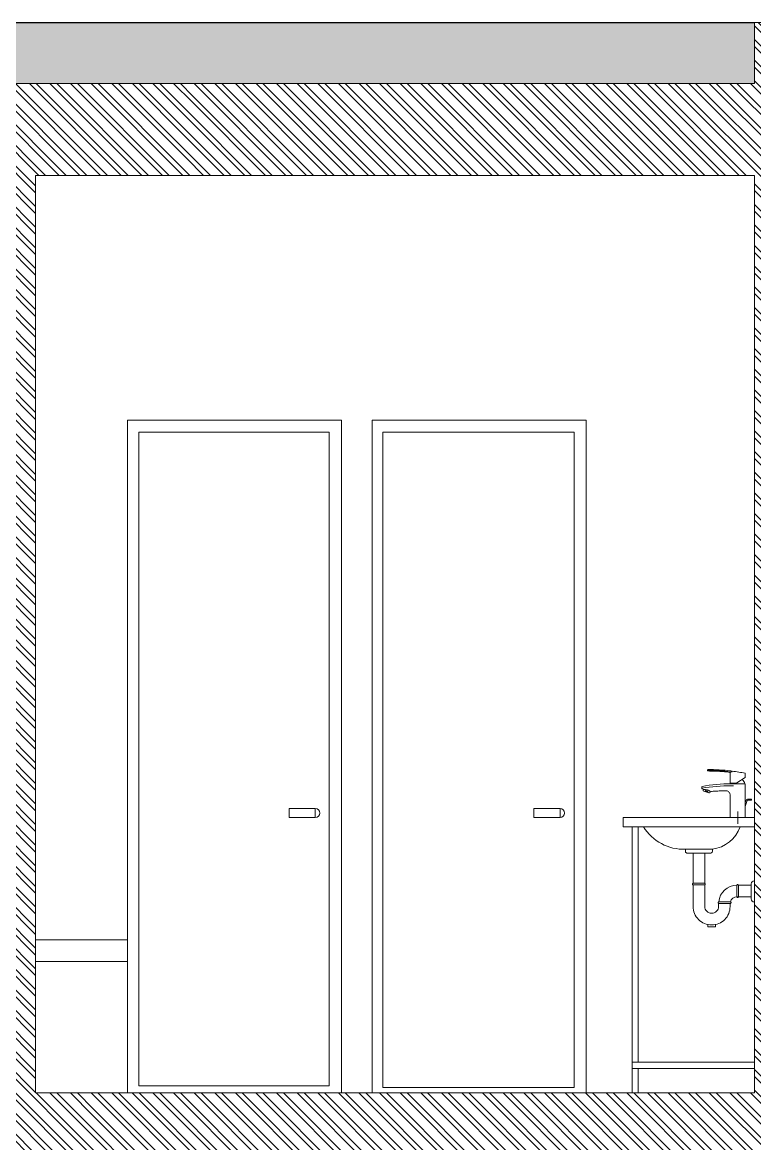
# Model space of a CAD drawing. Header units: millimetres. Extents: x 2502.5 to 2587.5, y 1451 to 1547.9.
# Drawn here: x 2572.956 to 2575.349, y 1531.664 to 1535.329 of the extents above; entities that cross this region are included whole.
import ezdxf
from ezdxf.lldxf.tags import DXFTag

# ---------------------------------------------------------------- set-up
doc = ezdxf.new("R2010")
doc.units = ezdxf.units.MM
for name, color, linetype, lineweight in [('0.09', 6, 'Continuous', 9), ('03_CIVIL EXIST A DECLARAR', 6, 'Continuous', 15), ('06_CIVIL VISTAS GRUESA', 14, 'Continuous', 15), ('07_CIVIL VISTAS MEDIA', 143, 'Continuous', 9)]:
    doc.layers.add(name, color=color, linetype=linetype, lineweight=lineweight)
doc.layers.add('HATCH', color=251, linetype='Continuous')
tags = doc.linetypes.add('CENTER2', pattern=[28.575, 19.05, -3.175, 3.175, -3.175]).pattern_tags.tags
tags[10:11] = [DXFTag(74, 4), DXFTag(75, 0), DXFTag(340, '0'), DXFTag(46, 0.0), DXFTag(50, 0.0), DXFTag(44, 0.0), DXFTag(45, 0.0)]
tags[8:9] = [DXFTag(74, 4), DXFTag(75, 0), DXFTag(340, '0'), DXFTag(46, 0.0), DXFTag(50, 0.0), DXFTag(44, 0.0), DXFTag(45, 0.0)]
tags[6:7] = [DXFTag(74, 4), DXFTag(75, 0), DXFTag(340, '0'), DXFTag(46, 0.0), DXFTag(50, 0.0), DXFTag(44, 0.0), DXFTag(45, 0.0)]
tags[4:5] = [DXFTag(74, 4), DXFTag(75, 0), DXFTag(340, '0'), DXFTag(46, 0.0), DXFTag(50, 0.0), DXFTag(44, 0.0), DXFTag(45, 0.0)]

# ---------------------------------------------------------------- blocks, each defined once
blk = doc.blocks.new('bn29-38')
at = {"linetype": 'Continuous'}
for p, q in [((3.4831, 1.3189), (3.4828, 1.3211)), ((3.3597, 1.3094), (3.3597, 1.2956)), ((3.3874, 1.2781), (3.36, 1.2952)), ((3.3708, 1.2884), (3.3697, 1.2884)), ((3.4097, 1.2946), (3.4097, 1.3112)), ((3.4097, 1.2781), (3.4097, 1.2871)), ((3.3597, 1.2749), (3.3597, 1.2177)), ((3.4084, 1.2754), (3.3611, 1.2754)), ((3.3885, 1.2777), (3.389, 1.2776)), ((3.3927, 1.2776), (3.4092, 1.2776)), ((3.4076, 1.2752), (3.4076, 1.2754)), ((3.4742, 1.2496), (3.4755, 1.2459)), ((3.4971, 1.2525), (3.4769, 1.2451)), ((3.4956, 1.2515), (3.4787, 1.2453)), ((3.49, 1.2531), (3.482, 1.2502)), ((3.4826, 1.2485), (3.482, 1.2502)), ((3.49, 1.2531), (3.4906, 1.2514)), ((3.4956, 1.2515), (3.4955, 1.2519)), ((3.4977, 1.2539), (3.4967, 1.2569)), ((3.4971, 1.2525), (3.4975, 1.253)), ((3.5017, 1.2607), (3.5017, 1.266)), ((3.3524, 1.2252), (3.341, 1.2252)), ((3.341, 1.2212), (3.3524, 1.2212)), ((3.3533, 1.2205), (3.3598, 1.2005)), ((3.3598, 1.2134), (3.3571, 1.2217)), ((3.4097, 1.1645), (3.4097, 1.2399)), ((3.4763, 1.2452), (3.4769, 1.2451)), ((3.4786, 1.2457), (3.4787, 1.2453)), ((3.3597, 1.197), (3.3597, 1.1645)), ((3.4097, 1.1645), (3.3597, 1.1645))]:
    blk.add_line(p, q, dxfattribs=at)
at = {"linetype": 'CENTER2'}
for p, q in [((3.3847, 1.1845), (3.3847, 1.1445)), ((3.4047, 1.1645), (3.3647, 1.1645))]:
    blk.add_line(p, q, dxfattribs=at)
at = {"linetype": 'Continuous'}
for centre, radius, start, end in [((3.4734, 0.8212), 0.5004, 88.975, 97.5944), ((3.3602, 1.3094), 0.0005, 100.1871, 179.8801), ((3.3602, 1.2956), 0.0005, 180.2497, 238.0009), ((3.528, 0.3853), 0.9397, 97.6758, 100.29), ((3.3847, 1.269), 0.0245, 127.752, 164.8573), ((3.4941, 0.6238), 0.6988, 97.1431, 97.5342), ((3.4015, 1.3524), 0.0386, 272.0765, 278.5844), ((3.4829, 0.7086), 0.6103, 89.9838, 97.1153), ((3.4794, 0.751), 0.5668, 89.7123, 97.2959), ((3.4378, 1.2908), 0.0284, 172.2981, 187.662), ((3.4117, 1.3112), 0.002, 96.2192, 180.0049), ((3.4829, 0.7086), 0.6103, 89.98381476462394, 89.98383950394613), ((3.3697, -3.4209), 4.6963, 89.648, 90.1162), ((3.389, 1.2807), 0.00301, 238.0368, 261.2692), ((3.3914, 0.4237), 0.8517, 89.0439, 89.5161), ((3.4023, 6.1383), 4.8696, 269.9593, 270.0385), ((3.4004, 0.6934), 0.5819, 80.0199, 89.4899), ((3.4053, 0.6805), 0.5882, 80.5695, 89.9708), ((3.3847, 1.269), 0.0245, 15.1427, 20.6573), ((3.4092, 1.2781), 0.0005, 270, 0.3922), ((3.4732, 1.2494), 0.0005, 253.3015, 326.0589), ((3.4875, 1.3086), 0.0524, 275.4297, 281.3727), ((3.4968, 1.2536), 0.001, 320, 20), ((3.5012, 1.266), 0.0005, 0, 74.2609), ((3.5012, 1.266), 0.000485, 70.1498, 76.3184), ((3.5012, 1.266), 0.000485, 357.0362, 76.3336), ((3.341, 1.2232), 0.002, 90, 270), ((3.3524, 1.2202), 0.005, 18, 90), ((3.3524, 1.2202), 0.001, 18, 90), ((3.0516, 1.2074), 0.3083, 358.0778, 1.9222), ((3.4765, 1.2462), 0.001, 200, 260)]:
    blk.add_arc(centre, radius, start, end, dxfattribs=at)
for points, knots in [([(3.4828, 1.3211), (3.4828, 1.3211), (3.4828, 1.3211), (3.4827, 1.3212), (3.4826, 1.3213), (3.4825, 1.3214), (3.4825, 1.3215), (3.4824, 1.3215), (3.4824, 1.3215)], [0, 0, 0, 0, 0.089253, 0.360684, 0.583078, 0.771174, 0.92712, 1, 1, 1, 1]), ([(3.4115, 1.3132), (3.4117, 1.3132), (3.4135, 1.3134), (3.4174, 1.3138), (3.4225, 1.3143), (3.4273, 1.3148), (3.4317, 1.3151), (3.4359, 1.3155), (3.4396, 1.3157), (3.4435, 1.316), (3.4473, 1.3162), (3.4511, 1.3164), (3.4544, 1.3166), (3.4573, 1.3167), (3.4598, 1.3167), (3.4619, 1.3167), (3.4637, 1.3167), (3.4653, 1.3167), (3.4668, 1.3166), (3.4682, 1.3166), (3.4696, 1.3166), (3.471, 1.3166), (3.4723, 1.3167), (3.4736, 1.3167), (3.475, 1.3168), (3.4765, 1.317), (3.4783, 1.3172), (3.4803, 1.3175), (3.4815, 1.3177), (3.4822, 1.3178)], [0, 0, 0, 0, 0.00553, 0.083634, 0.157182, 0.22533, 0.288283, 0.346367, 0.399909, 0.449236, 0.509003, 0.562345, 0.609373, 0.650165, 0.684803, 0.713478, 0.739794, 0.761884, 0.78171, 0.801187, 0.821578, 0.843681, 0.859927, 0.87755, 0.896861, 0.918656, 0.943931, 0.973693, 1, 1, 1, 1]), ([(3.4823, 1.3178), (3.4823, 1.3178), (3.4825, 1.3178), (3.4827, 1.318), (3.4829, 1.3182), (3.483, 1.3185), (3.4831, 1.3187), (3.483, 1.3189), (3.483, 1.3189)], [0, 0, 0, 0, 0.074194, 0.305335, 0.50907, 0.721376, 0.948741, 1, 1, 1, 1]), ([(3.3602, 1.2754), (3.3601, 1.2754), (3.36, 1.2754), (3.3598, 1.2752), (3.3597, 1.2751), (3.3597, 1.2749)], [0, 0, 0, 0, 0.5, 0.5, 1, 1, 1, 1]), ([(3.4215, 1.2519), (3.4199, 1.2519), (3.4184, 1.2515), (3.4156, 1.2503), (3.4142, 1.2494), (3.4121, 1.2472), (3.4112, 1.2459), (3.41, 1.243), (3.4097, 1.2414), (3.4097, 1.2399)], [0, 0, 0, 0, 0.25, 0.25, 0.5, 0.5, 0.75, 0.75, 1, 1, 1, 1]), ([(3.4215, 1.2519), (3.43, 1.252), (3.4409, 1.2519), (3.456, 1.2512), (3.4661, 1.2508), (3.4715, 1.2494), (3.4731, 1.2489)], [0, 0, 0, 0, 0.413218, 0.562461, 0.860948, 1, 1, 1, 1]), ([(3.4736, 1.2491), (3.4736, 1.2491), (3.4736, 1.2491), (3.4737, 1.2491), (3.4737, 1.2492), (3.4739, 1.2494), (3.4742, 1.2496), (3.4745, 1.25), (3.4749, 1.2504), (3.4754, 1.2509), (3.4761, 1.2514), (3.4767, 1.252), (3.4775, 1.2525), (3.4784, 1.253), (3.4793, 1.2535), (3.4802, 1.2538), (3.4812, 1.2542), (3.4822, 1.2545), (3.4833, 1.2548), (3.4845, 1.255), (3.4857, 1.2552), (3.4869, 1.2554), (3.4881, 1.2556), (3.4892, 1.2558), (3.4904, 1.256), (3.4914, 1.2561), (3.492, 1.2562), (3.4923, 1.2563)], [0.0205599, 0.0205599, 0.0205599, 0.0205599, 0.0242568, 0.0433236, 0.0767313, 0.1170308, 0.1587206, 0.2004226, 0.2420953, 0.2865296, 0.3313933, 0.3761576, 0.4200244, 0.4624469, 0.5031898, 0.542343, 0.5804004, 0.6194708, 0.6599739, 0.7018253, 0.7447875, 0.7884772, 0.8324081, 0.8755822, 0.9194798, 0.9635788, 1, 1, 1, 1]), ([(3.4845, 1.2482), (3.4842, 1.2481), (3.4838, 1.2481), (3.4833, 1.2481), (3.4832, 1.2481), (3.4829, 1.2482), (3.4828, 1.2482), (3.4827, 1.2483), (3.4826, 1.2484), (3.4826, 1.2485)], [0, 0, 0, 0, 0.5, 0.5, 0.75, 0.75, 0.875, 0.875, 1, 1, 1, 1]), ([(3.4894, 1.25), (3.4886, 1.2496), (3.4878, 1.2492), (3.4862, 1.2486), (3.4853, 1.2484), (3.4845, 1.2482)], [0, 0, 0, 0, 0.5, 0.5, 1, 1, 1, 1]), ([(3.4906, 1.2514), (3.4907, 1.2513), (3.4907, 1.2512), (3.4906, 1.251), (3.4906, 1.251), (3.4905, 1.2508), (3.4903, 1.2506), (3.4899, 1.2503), (3.4897, 1.2501), (3.4894, 1.25)], [0, 0, 0, 0, 0.125, 0.125, 0.25, 0.25, 0.5, 0.5, 1, 1, 1, 1]), ([(3.4923, 1.2563), (3.4924, 1.2563), (3.4928, 1.2563), (3.4936, 1.2564), (3.4944, 1.2566), (3.4952, 1.2567), (3.4959, 1.2567), (3.4964, 1.2568), (3.4969, 1.2569), (3.4972, 1.257), (3.4974, 1.257), (3.4975, 1.257), (3.4975, 1.257), (3.4975, 1.257), (3.4975, 1.257), (3.4975, 1.257), (3.4976, 1.257), (3.4976, 1.257), (3.4977, 1.2571), (3.4977, 1.2571), (3.4977, 1.2571)], [0, 0, 0, 0, 0.035928, 0.139383, 0.243021, 0.346368, 0.449232, 0.551713, 0.639464, 0.73088, 0.830641, 0.931447, 0.957059, 0.9722, 0.978465, 0.980827, 0.982783, 0.985612, 0.998426, 1, 1, 1, 1]), ([(3.4924, 1.2564), (3.4933, 1.2565), (3.4941, 1.2566), (3.4955, 1.2568), (3.4961, 1.2568), (3.4971, 1.257), (3.4974, 1.257), (3.4977, 1.2571), (3.4977, 1.2571), (3.4977, 1.2571)], [0, 0, 0, 0, 0.0625, 0.0625, 0.125, 0.125, 0.1875, 0.1875, 0.2268916, 0.2268916, 0.2268916, 0.2268916]), ([(3.4967, 1.2569), (3.4968, 1.2569), (3.497, 1.2569), (3.4973, 1.257), (3.4974, 1.257), (3.4975, 1.257), (3.4975, 1.257), (3.4975, 1.257)], [0.8693898, 0.8693898, 0.8693898, 0.8693898, 0.8920823, 0.9215281, 0.9513221, 0.9663319, 0.9771807, 0.9771807, 0.9771807, 0.9771807]), ([(3.4973, 1.257), (3.4973, 1.257), (3.4972, 1.257), (3.4972, 1.2571), (3.4972, 1.2571)], [0.988270316, 0.988270316, 0.988270316, 0.988270316, 0.988832989, 0.990298328, 0.990298328, 0.990298328, 0.990298328]), ([(3.4978, 1.2572), (3.4982, 1.2575), (3.4994, 1.2584), (3.5007, 1.2595), (3.5015, 1.2603)], [0, 0, 0, 0, 0.319234, 1, 1, 1, 1])]:
    blk.add_open_spline(points, degree=3, knots=knots, dxfattribs=at)
blk.add_open_spline([(3.389, 1.2776), (3.3902, 1.2776), (3.3915, 1.2776), (3.3927, 1.2776)], degree=3, dxfattribs=at)
blk.add_rational_spline([(3.5017, 1.2607), (3.5017, 1.2605), (3.5015, 1.2603)], [1, 0.927054232223, 1], degree=2, dxfattribs=at)

msp = doc.modelspace()

# ---------------------------------------------------------------- hatches: boundary and pattern name
at = {"layer": '0.09'}
h = msp.add_hatch(dxfattribs=at)
h.set_pattern_fill('ANSI32', color=18, scale=0.005, angle=-90)
h.paths.add_polyline_path([(2576.3493, 1535.3292), (2575.3493, 1535.3292), (2575.3493, 1535.1292), (2573.5176, 1535.1292), (2573.4881, 1534.8292), (2573.9993, 1534.8292), (2575.3493, 1534.8292), (2575.3493, 1531.8292), (2573.1928, 1531.8292), (2573.1633, 1531.5292), (2575.3493, 1531.5292), (2575.3493, 1530.7292), (2575.6493, 1530.7292), (2575.6493, 1531.8292), (2575.6493, 1534.9292), (2576.3493, 1534.9292)])
h = msp.add_hatch(dxfattribs=at)
h.set_pattern_fill('ANSI32', color=18, scale=0.005, angle=-90)
h.paths.add_polyline_path([(2573.5176, 1535.1292), (2568.8162, 1535.1292), (2568.9073, 1534.8292), (2570.9493, 1534.8292), (2570.9493, 1531.8292), (2569.8186, 1531.8292), (2569.9097, 1531.5292), (2573.1633, 1531.5292), (2573.1928, 1531.8292), (2572.9993, 1531.8292), (2572.9993, 1534.8292), (2573.4881, 1534.8292)])
h.paths.add_polyline_path([(2571.0993, 1534.8292), (2572.8993, 1534.8292), (2572.8993, 1531.8292), (2571.0993, 1531.8292)], flags=16)
h.paths.add_polyline_path([(2571.6993, 1534.0292), (2572.8993, 1534.0292), (2572.8993, 1531.8492), (2571.6993, 1531.8492)], flags=0)
h.paths.add_polyline_path([(2572.5745, 1533.7107, -0.877045), (2572.5685, 1533.7563, -0.767449), (2572.5685, 1533.8011, -0.767449), (2572.5685, 1533.8459, -0.767449), (2572.5685, 1533.8907), (2572.8213, 1533.8907, -0.767449), (2572.8213, 1533.8459, -0.767449), (2572.8213, 1533.8011, -0.767449), (2572.8213, 1533.7563, -0.877045), (2572.8153, 1533.7107), (2572.8993, 1533.7092)], flags=0)
h.paths.add_polyline_path([(2572.3593, 1533.0399), (2572.3589, 1533.0433), (2572.3582, 1533.0433)], flags=0)
h.paths.add_polyline_path([(2572.2795, 1533.0166), (2572.2798, 1533.0081), (2572.28, 1533.0081)], flags=0)
h.paths.add_polyline_path([(2572.2863, 1533.044), (2572.2852, 1533.0441), (2572.2854, 1533.0419), (2572.286, 1533.0418)], flags=0)
h.paths.add_polyline_path([(2572.2168, 1533.0399), (2572.2165, 1533.0433), (2572.2157, 1533.0433)], flags=0)
h.paths.add_polyline_path([(2572.137, 1533.0166), (2572.1373, 1533.0081), (2572.1375, 1533.0081)], flags=0)
h.paths.add_polyline_path([(2572.1439, 1533.044), (2572.1427, 1533.0441), (2572.143, 1533.0419), (2572.1435, 1533.0418)], flags=0)
h.paths.add_polyline_path([(2572.0403, 1532.9657), (2572.0423, 1533.0159), (2572.0384, 1532.9534)], flags=0)
h.paths.add_polyline_path([(2572.0328, 1533.4276), (2572.0326, 1533.4141, 0.104536)], flags=0)
h.paths.add_polyline_path([(2571.985, 1532.8875), (2571.9853, 1532.8875), (2571.9852, 1532.8879)], flags=0)
h.paths.add_polyline_path([(2571.9998, 1532.8544), (2571.9996, 1532.856), (2571.9975, 1532.8569), (2571.9977, 1532.8554), (2571.9981, 1532.8544)], flags=0)
h.paths.add_polyline_path([(2572.0058, 1532.8511), (2572.0064, 1532.8559), (2572.0057, 1532.8511)], flags=0)
h.paths.add_polyline_path([(2572.0023, 1532.8414), (2572.0026, 1532.8388), (2572.0039, 1532.8388), (2572.0039, 1532.839), (2572.0032, 1532.8436)], flags=0)
h.paths.add_polyline_path([(2571.993, 1532.8449), (2571.9942, 1532.8397), (2571.9939, 1532.8474)], flags=0)
h.paths.add_polyline_path([(2571.7023, 1533.5812), (2571.7273, 1533.5812), (2571.8053, 1533.581), (2571.8053, 1533.5866), (2571.8113, 1533.5866), (2571.8113, 1533.5792), (2571.9966, 1533.5792), (2571.9966, 1533.5946), (2572.0026, 1533.5946), (2572.0026, 1533.5792), (2572.1748, 1533.5792), (2572.1748, 1533.587), (2572.1808, 1533.587), (2572.1808, 1533.5792), (2572.3173, 1533.5792), (2572.3173, 1533.587), (2572.3233, 1533.587), (2572.3233, 1533.5792), (2572.5339, 1533.5792), (2572.5339, 1533.5865), (2572.5399, 1533.5865), (2572.5399, 1533.5792), (2572.7564, 1533.5792), (2572.7564, 1533.5859), (2572.7624, 1533.5859), (2572.7624, 1533.5792), (2572.8813, 1533.5792), (2572.8813, 1533.5812), (2572.8963, 1533.5812), (2572.8963, 1533.5572), (2572.8813, 1533.5572), (2572.8813, 1533.5592), (2572.7624, 1533.5592), (2572.7624, 1533.4989), (2572.7795, 1533.4926), (2572.7859, 1533.4829), (2572.792, 1533.4613), (2572.7949, 1533.4341), (2572.7967, 1533.3954), (2572.7959, 1533.3731), (2572.8076, 1533.2692), (2572.8082, 1533.1938), (2572.8114, 1533.1089), (2572.8154, 1533.0302), (2572.8189, 1532.6276), (2572.8171, 1532.632), (2572.8225, 1532.5435), (2572.8171, 1532.5169), (2572.7888, 1532.5116), (2572.7126, 1532.5131), (2572.6982, 1532.5184), (2572.6989, 1532.5134), (2572.6895, 1532.512), (2572.6915, 1532.5603), (2572.6922, 1532.5917), (2572.7002, 1532.6601), (2572.7067, 1532.6316), (2572.712, 1533.0367), (2572.7138, 1533.1093), (2572.7085, 1533.173), (2572.7085, 1533.3004), (2572.7102, 1533.373), (2572.7102, 1533.4225), (2572.7164, 1533.4663), (2572.7236, 1533.482), (2572.7222, 1533.4817), (2572.7269, 1533.4995), (2572.7564, 1533.499), (2572.7564, 1533.5592), (2572.5399, 1533.5592), (2572.5399, 1533.4995), (2572.557, 1533.4932), (2572.5634, 1533.4835), (2572.5695, 1533.4619), (2572.5724, 1533.4346), (2572.5742, 1533.396), (2572.5734, 1533.3737), (2572.5851, 1533.2698), (2572.5858, 1533.1944), (2572.5889, 1533.1095), (2572.5929, 1533.0308), (2572.5964, 1532.6281), (2572.5947, 1532.6325), (2572.6, 1532.544), (2572.5947, 1532.5175), (2572.5663, 1532.5122), (2572.4902, 1532.5136), (2572.4757, 1532.519), (2572.4764, 1532.5139), (2572.467, 1532.5126), (2572.469, 1532.5608), (2572.4697, 1532.5923), (2572.4777, 1532.6606), (2572.4843, 1532.6322), (2572.4895, 1533.0373), (2572.4913, 1533.1099), (2572.486, 1533.1736), (2572.486, 1533.301), (2572.4877, 1533.3735), (2572.4877, 1533.4231), (2572.4939, 1533.4669), (2572.5011, 1533.4826), (2572.4997, 1533.4823), (2572.5044, 1533.5), (2572.5339, 1533.4996), (2572.5339, 1533.5592), (2572.3233, 1533.5592), (2572.3233, 1533.5001), (2572.3528, 1533.5006), (2572.3575, 1533.4829), (2572.3503, 1533.4843), (2572.354, 1533.4159, 0.945076), (2572.2886, 1533.4152), (2572.2883, 1533.4144), (2572.2838, 1533.3743), (2572.2851, 1533.3385), (2572.2887, 1533.2779), (2572.2833, 1533.1603), (2572.2845, 1533.1114), (2572.285, 1533.1108), (2572.2927, 1533.1177), (2572.3005, 1533.1273), (2572.2975, 1533.1154), (2572.2841, 1533.11), (2572.2845, 1533.1104), (2572.2833, 1533.1603), (2572.2887, 1533.2779), (2572.2851, 1533.3385), (2572.283, 1533.3965), (2572.2848, 1533.4352), (2572.2877, 1533.4624), (2572.2948, 1533.4878), (2572.3058, 1533.4958), (2572.3173, 1533.5), (2572.3173, 1533.5592), (2572.1808, 1533.5592), (2572.1808, 1533.5001), (2572.2103, 1533.5006), (2572.215, 1533.4829), (2572.2078, 1533.4843), (2572.2115, 1533.4159, 0.945076), (2572.1461, 1533.4152), (2572.1459, 1533.4144), (2572.1413, 1533.3743), (2572.1426, 1533.3385), (2572.1462, 1533.2779), (2572.1408, 1533.1603), (2572.142, 1533.1114), (2572.1425, 1533.1108), (2572.1503, 1533.1177), (2572.158, 1533.1273), (2572.155, 1533.1154), (2572.1416, 1533.11), (2572.1421, 1533.1104), (2572.1408, 1533.1603), (2572.1462, 1533.2779), (2572.1426, 1533.3385), (2572.1405, 1533.3965), (2572.1423, 1533.4352), (2572.1452, 1533.4624), (2572.1523, 1533.4878), (2572.1634, 1533.4958), (2572.1748, 1533.5), (2572.1748, 1533.5592), (2572.0026, 1533.5592), (2572.0026, 1533.5077), (2572.0321, 1533.5082), (2572.0368, 1533.4905), (2572.0115, 1533.4955), (2571.9889, 1533.4912), (2571.9742, 1533.4751), (2571.9686, 1533.4528), (2571.9686, 1533.4307), (2571.9631, 1533.3819), (2571.9644, 1533.3461), (2571.968, 1533.2855), (2571.9626, 1533.1679), (2571.9639, 1533.118), (2571.9721, 1533.1253), (2571.9798, 1533.1349), (2571.9768, 1533.123), (2571.9639, 1533.1178), (2571.9644, 1533.0948), (2571.9666, 1533.0656), (2571.993, 1532.9776), (2571.9742, 1532.9757), (2571.9753, 1533.0209), (2571.9763, 1532.9903), (2571.9766, 1532.9759), (2571.993, 1532.9776), (2571.9666, 1533.0656), (2571.9644, 1533.0948), (2571.9626, 1533.1679), (2571.968, 1533.2855), (2571.9644, 1533.3461), (2571.9631, 1533.3819), (2571.9519, 1533.2819), (2571.9461, 1533.1906), (2571.9439, 1533.0889), (2571.9439, 1533.0175), (2571.9548, 1533.0249), (2571.9634, 1532.921), (2571.9678, 1532.8669), (2571.9678, 1532.8563), (2571.9787, 1532.8539), (2571.9785, 1532.857), (2571.9855, 1532.8561), (2571.9857, 1532.8626), (2571.9838, 1532.8684), (2571.9848, 1532.8817), (2571.9878, 1532.8884), (2571.9899, 1532.888), (2571.9918, 1532.8945), (2571.9918, 1532.8796), (2571.992, 1532.8715), (2571.992, 1532.8593), (2571.9926, 1532.8552), (2571.9945, 1532.8549), (2571.9946, 1532.8559), (2571.9954, 1532.8548), (2572.0017, 1532.854), (2572.0018, 1532.8567), (2572.0046, 1532.8511), (2572.0041, 1532.8511), (2572.0014, 1532.8364), (2571.9923, 1532.8409), (2571.9927, 1532.8376), (2571.9824, 1532.8399), (2571.9824, 1532.8391), (2571.9823, 1532.8399), (2571.9803, 1532.8403), (2571.9804, 1532.8378), (2571.9793, 1532.8406), (2571.9761, 1532.8413), (2571.9761, 1532.8412), (2571.9761, 1532.8401), (2571.9761, 1532.8413), (2571.9678, 1532.8431), (2571.9678, 1532.8669), (2571.9634, 1532.921), (2571.9548, 1533.0249), (2571.9439, 1533.0175), (2571.9439, 1533.0889), (2571.9461, 1533.1906), (2571.9519, 1533.2819), (2571.9631, 1533.3819), (2571.9623, 1533.4041), (2571.9641, 1533.4428), (2571.967, 1533.47), (2571.9741, 1533.4954), (2571.9852, 1533.5034), (2571.9966, 1533.5076), (2571.9966, 1533.5592), (2571.8113, 1533.5592), (2571.8113, 1533.4997), (2571.8409, 1533.5001), (2571.8455, 1533.4824), (2571.8441, 1533.4827), (2571.8513, 1533.467), (2571.8575, 1533.4232), (2571.8575, 1533.3736), (2571.8593, 1533.3011), (2571.8593, 1533.1737), (2571.854, 1533.11), (2571.8558, 1533.0374), (2571.8609, 1532.9441), (2571.8676, 1532.9731), (2571.8756, 1532.9048), (2571.8763, 1532.8733), (2571.8783, 1532.8251), (2571.8689, 1532.8265), (2571.8696, 1532.8317), (2571.8562, 1532.8315), (2571.856, 1532.8315), (2571.8551, 1532.8261), (2571.779, 1532.8247), (2571.7506, 1532.83), (2571.7453, 1532.8566), (2571.7506, 1532.945), (2571.7489, 1532.9406), (2571.7524, 1533.0309), (2571.7563, 1533.1096), (2571.7595, 1533.1945), (2571.7602, 1533.2699), (2571.7719, 1533.3738), (2571.7711, 1533.3961), (2571.7729, 1533.4347), (2571.7757, 1533.462), (2571.7829, 1533.4873), (2571.7939, 1533.4953), (2571.8053, 1533.4996), (2571.8053, 1533.5592), (2571.7273, 1533.5592), (2571.7273, 1533.5572), (2571.7023, 1533.5572)], flags=0)
h.paths.add_polyline_path([(2571.7743, 1532.9728), (2571.7743, 1532.8879), (2571.7788, 1532.8845, -613.086776), (2571.7788, 1532.8845)], flags=0)
h.paths.add_polyline_path([(2571.7794, 1533.4264), (2571.8012, 1533.4673), (2571.7884, 1533.4384, -0.61303), (2571.8421, 1533.4154), (2571.8385, 1533.4827), (2571.8421, 1533.4154, 0.784591)], flags=0)
h.paths.add_polyline_path([(2572.024, 1532.8405), (2572.0244, 1532.8449), (2572.0239, 1532.8426)], flags=0)
h.paths.add_polyline_path([(2572.0157, 1532.8322), (2572.0166, 1532.8389), (2572.0156, 1532.8449), (2572.015, 1532.8415)], flags=0)
h.paths.add_polyline_path([(2572.0166, 1532.8541), (2572.0166, 1532.8609), (2572.017, 1532.867), (2572.0169, 1532.8719), (2572.0118, 1532.8609), (2572.0134, 1532.8538), (2572.0165, 1532.8536)], flags=0)
h.paths.add_polyline_path([(2572.0272, 1532.8506), (2572.0269, 1532.8532), (2572.0267, 1532.8507)], flags=0)
h.paths.add_polyline_path([(2572.0299, 1532.8676), (2572.0297, 1532.8748), (2572.0287, 1532.8908), (2572.0253, 1532.8906), (2572.0267, 1532.8712), (2572.0253, 1532.8585), (2572.0252, 1532.855), (2572.0258, 1532.8505), (2572.0277, 1532.8514)], flags=0)
h.paths.add_polyline_path([(2572.0436, 1532.8496), (2572.0394, 1532.8372), (2572.0413, 1532.8342), (2572.0411, 1532.8362), (2572.0312, 1532.8387), (2572.0291, 1532.8341), (2572.0253, 1532.8401), (2572.0276, 1532.8396), (2572.0274, 1532.8413), (2572.0291, 1532.8502), (2572.0286, 1532.8546), (2572.0291, 1532.851), (2572.0313, 1532.8524), (2572.0318, 1532.8598), (2572.0322, 1532.8675), (2572.0316, 1532.8908), (2572.0344, 1532.8889), (2572.0344, 1532.8741), (2572.0364, 1532.8554), (2572.0349, 1532.8545), (2572.0384, 1532.8438), (2572.038, 1532.8394), (2572.0391, 1532.8377), (2572.0404, 1532.8465), (2572.0398, 1532.856), (2572.0436, 1532.8446)], flags=0)
h.paths.add_polyline_path([(2572.1993, 1532.8335), (2572.1804, 1532.8365), (2572.1668, 1532.8356), (2572.1706, 1532.8529), (2572.1791, 1532.9009), (2572.1843, 1532.9822), (2572.1946, 1532.9745)], flags=0)
h.paths.add_polyline_path([(2571.7855, 1533.1149), (2571.7722, 1533.1096), (2571.7808, 1533.1172), (2571.7885, 1533.1269)], flags=0)
h.paths.add_polyline_path([(2572.3417, 1532.8335), (2572.3229, 1532.8365), (2572.3093, 1532.8356), (2572.313, 1532.8529), (2572.3216, 1532.9009), (2572.3267, 1532.9822), (2572.337, 1532.9745)], flags=0)
h.paths.add_polyline_path([(2572.4987, 1533.0936), (2572.4996, 1533.0946), (2572.4989, 1533.0981)], flags=0)
h.paths.add_polyline_path([(2572.5068, 1533.4826), (2572.5032, 1533.4153, -0.61303), (2572.5569, 1533.4383), (2572.544, 1533.4672), (2572.5635, 1533.4307, 0.724076), (2572.5032, 1533.4153)], flags=0)
h.paths.add_polyline_path([(2572.1463, 1533.0279), (2572.1482, 1533.0028), (2572.149, 1533.0027)], flags=0)
h.paths.add_polyline_path([(2572.7212, 1533.0931), (2572.7221, 1533.094), (2572.7214, 1533.0976)], flags=0)
h.paths.add_polyline_path([(2572.7293, 1533.482), (2572.7257, 1533.4147, -0.61303), (2572.7794, 1533.4377), (2572.7665, 1533.4666), (2572.786, 1533.4302, 0.724076), (2572.7257, 1533.4147)], flags=0)
h.paths.add_polyline_path([(2572.0107, 1532.8519), (2572.0096, 1532.8441), (2572.0103, 1532.8388), (2572.0112, 1532.8428), (2572.0115, 1532.8392), (2572.0123, 1532.835), (2572.0134, 1532.8441)], flags=0)
h.paths.add_polyline_path([(2572.0189, 1532.8485), (2572.0197, 1532.8543), (2572.0187, 1532.8505)], flags=0)
h.paths.add_polyline_path([(2571.973, 1532.8488), (2571.9725, 1532.8509), (2571.9723, 1532.8462)], flags=0)
h.paths.add_polyline_path([(2571.9772, 1532.8401), (2571.9787, 1532.8464), (2571.9805, 1532.8476), (2571.9798, 1532.8448), (2571.977, 1532.843)], flags=0)
h.paths.add_polyline_path([(2572.2888, 1533.0279), (2572.2907, 1533.0028), (2572.2915, 1533.0027)], flags=0)
h.paths.add_polyline_path([(2572.032, 1532.8447), (2572.0318, 1532.8432), (2572.0314, 1532.8476)], flags=0)
h.paths.add_polyline_path([(2572.0331, 1532.8427), (2572.0335, 1532.8392), (2572.0338, 1532.8382), (2572.0341, 1532.8404), (2572.0336, 1532.8456)], flags=0)
h.paths.add_polyline_path([(2572.5644, 1533.1172), (2572.5731, 1533.1095), (2572.5597, 1533.1148), (2572.5567, 1533.1268)], flags=0)
h.paths.add_polyline_path([(2572.7869, 1533.1166), (2572.7956, 1533.1089), (2572.7822, 1533.1142), (2572.7792, 1533.1262)], flags=0)
at = {"layer": 'HATCH'}
h = msp.add_hatch(color=37, dxfattribs=at)
h.dxf.hatch_style = 1
h.paths.add_polyline_path([(2554.8493, 1530.8292), (2554.2493, 1530.8292), (2554.2493, 1528.3792), (2554.5493, 1528.3792)])
h.paths.add_polyline_path([(2554.1996, 1530.8292), (2553.6493, 1530.8292), (2553.9493, 1528.3792), (2554.1996, 1528.3792)])
h.paths.add_polyline_path([(2554.6493, 1531.4292), (2553.8493, 1531.4292), (2553.8493, 1531.0292), (2554.6493, 1531.0292)])
h.paths.add_polyline_path([(2563.0493, 1534.9292), (2562.2498, 1534.9292), (2562.7501, 1528.4292), (2563.0493, 1528.4292), (2563.0493, 1528.5292), (2563.0493, 1530.3292), (2563.0493, 1531.1292), (2563.0493, 1532.2292), (2563.0493, 1533.0292)])
h.paths.add_polyline_path([(2575.3493, 1535.3292), (2563.3493, 1535.3292), (2563.3493, 1535.1292), (2575.3493, 1535.1292)])
h.paths.add_polyline_path([(2576.3489, 1534.9292), (2575.6493, 1534.9292), (2575.6493, 1531.8292), (2575.6493, 1531.7292), (2576.1519, 1531.7292)])

# ---------------------------------------------------------------- linework, layer by layer
at = {"layer": '03_CIVIL EXIST A DECLARAR'}
for p, q in [((2575.3493, 1532.7292), (2574.9193, 1532.7292)), ((2574.9193, 1532.7292), (2574.9193, 1532.6992)), ((2575.3493, 1532.6992), (2574.9193, 1532.6992)), ((2574.9493, 1532.6992), (2574.9493, 1532.6292)), ((2574.9493, 1532.6992), (2574.9493, 1531.8292)), ((2574.9693, 1532.6992), (2574.9693, 1531.9292)), ((2573.2993, 1532.3292), (2572.9993, 1532.3292)), ((2573.2993, 1532.2592), (2572.9993, 1532.2592)), ((2574.9493, 1531.9292), (2575.3493, 1531.9292)), ((2574.9493, 1531.8292), (2574.9493, 1531.9092)), ((2574.9493, 1531.9092), (2575.3493, 1531.9092)), ((2574.9693, 1531.9092), (2574.9693, 1531.8292))]:
    msp.add_line(p, q, dxfattribs=at)
at = {"layer": '06_CIVIL VISTAS GRUESA'}
for p, q in [((2575.3493, 1535.1292), (2575.3493, 1535.3292)), ((2575.3493, 1535.3292), (2576.3493, 1535.3292)), ((2563.3493, 1535.1292), (2575.3493, 1535.1292)), ((2572.9993, 1534.8292), (2573.9993, 1534.8292)), ((2572.9993, 1531.8292), (2572.9993, 1534.8292)), ((2572.9993, 1531.8292), (2572.9993, 1534.8292)), ((2573.9993, 1534.8292), (2575.3493, 1534.8292)), ((2575.3493, 1531.8292), (2575.3493, 1534.8292)), ((2572.9993, 1531.8292), (2575.3493, 1531.8292))]:
    msp.add_line(p, q, dxfattribs=at)
at = {"layer": '07_CIVIL VISTAS MEDIA'}
for p, q in [((2573.2993, 1531.8292), (2573.2993, 1534.0292)), ((2573.2993, 1531.8292), (2573.2993, 1534.0292)), ((2573.2993, 1534.0292), (2573.9993, 1534.0292)), ((2573.9993, 1531.8292), (2573.9993, 1534.0292)), ((2574.0993, 1531.8292), (2574.0993, 1534.0292)), ((2574.0993, 1534.0292), (2574.7993, 1534.0292)), ((2574.7993, 1531.8292), (2574.7993, 1534.0292)), ((2573.8283, 1532.7292), (2573.8283, 1532.7592)), ((2573.8283, 1532.7592), (2573.9135, 1532.7592)), ((2573.9135, 1532.7592), (2573.9135, 1532.7292)), ((2574.6283, 1532.7292), (2574.6283, 1532.7592)), ((2574.6283, 1532.7592), (2574.7135, 1532.7592)), ((2574.7135, 1532.7592), (2574.7135, 1532.7292)), ((2573.9135, 1532.7292), (2573.8283, 1532.7292)), ((2574.7135, 1532.7292), (2574.6283, 1532.7292)), ((2575.2113, 1532.6258), (2575.1234, 1532.6258)), ((2575.1864, 1532.6133), (2575.1864, 1532.5145)), ((2575.2964, 1532.5082), (2575.3382, 1532.5082)), ((2575.2091, 1532.4164), (2575.2091, 1532.4164))]:
    msp.add_line(p, q, dxfattribs=at)
for points in [[(2573.3367, 1533.9892), (2573.9593, 1533.9892), (2573.9593, 1531.8526), (2573.3367, 1531.8526)], [(2574.1343, 1533.9892), (2574.7593, 1533.9892), (2574.7593, 1531.8464), (2574.1343, 1531.8464)]]:
    msp.add_lwpolyline(points, close=True, dxfattribs=at)
for points in [[(2575.3021, 1532.6992, -0.277157), (2575.2113, 1532.6258), (2575.2113, 1532.6183, -0.414214), (2575.2063, 1532.6133), (2575.1284, 1532.6133, -0.414214), (2575.1234, 1532.6183), (2575.1234, 1532.6258, -0.266127), (2574.9858, 1532.6992)], [(2575.1484, 1532.6133), (2575.1484, 1532.5146, 0.414214)], [(2575.3493, 1532.4537), (2575.3482, 1532.4537, -0.414214), (2575.3382, 1532.4637), (2575.3382, 1532.5128, -0.414214), (2575.3482, 1532.5228), (2575.3493, 1532.5228)], [(2575.2693, 1532.4488, 0.015218), (2575.2693, 1532.4475), (2575.2693, 1532.4383, -0.415239), (2575.2093, 1532.3784), (2575.2092, 1532.3784, -0.414214), (2575.1484, 1532.4387), (2575.1484, 1532.5096)], [(2575.2318, 1532.4479), (2575.2318, 1532.4391, -0.414214), (2575.2091, 1532.4164, -0.414214), (2575.1864, 1532.4391), (2575.1864, 1532.5097)], [(2575.2321, 1532.4537, -0.386041), (2575.2921, 1532.5082)], [(2575.2702, 1532.4538, -0.333178), (2575.292, 1532.4702), (2575.299, 1532.4702), (2575.292, 1532.4702)]]:
    msp.add_lwpolyline(points, format="xyb", dxfattribs=at)
for points in [[(2575.1857, 1532.5096), (2575.1485, 1532.5096, -0.414214), (2575.1461, 1532.512), (2575.1461, 1532.5122, -0.414214), (2575.1485, 1532.5146), (2575.1857, 1532.5146, -0.414214), (2575.1881, 1532.5122), (2575.1881, 1532.512, -0.414214)], [(2575.2965, 1532.5077), (2575.2965, 1532.4705, -0.414214), (2575.2941, 1532.4681), (2575.2939, 1532.4681, -0.414214), (2575.2915, 1532.4705), (2575.2915, 1532.5077, -0.414214), (2575.2939, 1532.5101), (2575.2941, 1532.5101, -0.414214)], [(2575.27, 1532.4488), (2575.2328, 1532.4488, -0.414214), (2575.2304, 1532.4512), (2575.2304, 1532.4514, -0.414214), (2575.2328, 1532.4538), (2575.27, 1532.4538, -0.414214), (2575.2724, 1532.4514), (2575.2724, 1532.4512, -0.414214)]]:
    msp.add_lwpolyline(points, format="xyb", close=True, dxfattribs=at)
for points in [[(2575.2964, 1532.4702), (2575.3382, 1532.4702)], [(2575.2213, 1532.3797), (2575.2213, 1532.3724), (2575.1962, 1532.3724), (2575.1962, 1532.3797)]]:
    msp.add_lwpolyline(points, dxfattribs=at)
for centre, radius, start, end in [((2573.9135, 1532.7442), 0.015, 270, 90), ((2574.7135, 1532.7442), 0.015, 270, 90), ((2575.2921, 1532.4479), 0.0602, 178.9419, 180)]:
    msp.add_arc(centre, radius, start, end, dxfattribs=at)
at = {"layer": 'HATCH'}
msp.add_line((2563.3493, 1535.3292), (2575.3493, 1535.3292), dxfattribs=at)

# ---------------------------------------------------------------- block references
at = {"layer": '03_CIVIL EXIST A DECLARAR', "xscale": -1}
msp.add_blockref('bn29-38', (2578.6788, 1531.5647), dxfattribs=at)

doc.saveas('drawing.dxf')
